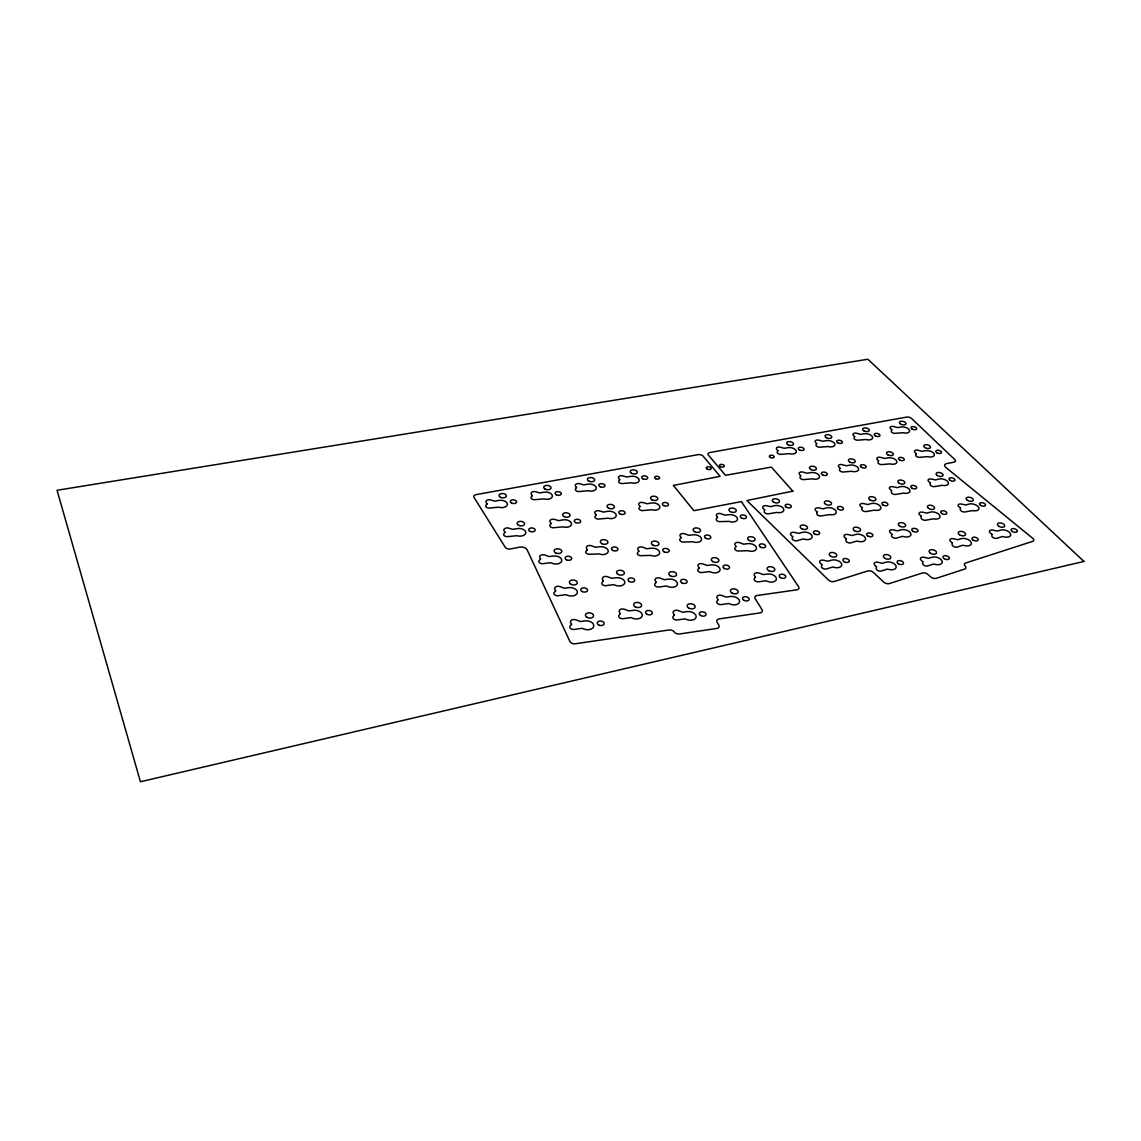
<?xml version="1.0" encoding="UTF-8"?>
<svg xmlns="http://www.w3.org/2000/svg" width="1141" height="1141" viewBox="0 0 1141 1141"><rect width="100%" height="100%" fill="white"/><g stroke="black" fill="none" stroke-linecap="round" stroke-linejoin="round"><path stroke-width="1.5" d="M673.447 485.467L693.856 510.683L741.379 501.598L798.643 586.802A4.122 2.482 12.6 0 1 796.618 589.868L757.282 595.474A4.165 2.553 11.8 0 0 755.128 598.597L762.088 609.736A4.207 2.61 11.9 0 1 759.92 612.931L719.358 618.878A4.25 2.681 11 0 0 717.047 622.13L718.844 625.197A4.264 2.696 10.9 0 1 716.519 628.491L679.679 633.954A4.293 2.753 9.8 0 1 674.402 632.128L674.217 631.872A4.293 2.753 9.6 0 0 668.911 630.003L575.406 643.766A4.35 2.853 6.5 0 1 569.944 641.556L527.128 549.819A5.634 3.437 4.7 0 0 519.754 547.138L510.526 548.949A4.079 2.482 4.3 0 1 505.235 547.309L474.028 497.433A3.894 2.282 3.5 0 1 476.296 494.581L698.135 454.646A3.68 2.025 8.9 0 1 703.041 456.058L720.114 476.325L673.461 485.41M792.852 491.143L746.856 500.528L828.58 580.156A4.093 2.425 13.3 0 0 834.214 581.496L867.645 570.999A4.079 2.382 14.1 0 1 873.25 572.311L883.876 582.195A4.108 2.396 14.6 0 0 889.538 583.536L922.199 573.053A4.093 2.339 15.3 0 1 927.804 574.365L930.714 576.961A4.093 2.339 15.5 0 0 936.347 578.287L964.573 569.117A4.065 2.282 15.9 0 0 965.257 566.164L965.058 565.95A4.065 2.268 15.9 0 1 965.7 562.969L1032.605 541.39A3.979 2.125 16.5 0 0 1032.79 538.338L945.846 467.439A5.12 2.653 14 0 1 946.659 463.603L953.919 462.176A3.694 1.897 14 0 0 954.846 459.638L911.474 418.39A3.523 1.769 12.7 0 0 906.681 417.093L709.916 452.521A3.665 2.011 9.2 0 0 708.376 455.088L725.505 475.326L771.359 467.083L792.852 491.2M991.971 534.33L991.829 535.757A3.223 1.74 15.9 0 0 993.526 537.81A3.223 1.74 15.9 0 0 996.963 538.281L1002.497 536.527L1004.308 536.94A6.318 3.409 16 0 0 1010.413 533.489A6.318 3.409 16 0 0 1000.5 530.094L997.277 531.107L993.312 530.194A3.651 1.968 15.8 0 0 989.817 530.651A3.651 1.968 15.8 0 0 990.402 533.032L991.971 534.33M960.522 508.087L960.337 509.442A3.138 1.683 14.9 0 0 961.949 511.425A3.138 1.683 14.9 0 0 965.315 511.881L972.574 510.612A6.161 3.28 15 0 0 978.664 507.331A6.161 3.28 15 0 0 969.009 504.051L965.814 505.007L961.949 504.137A3.566 1.911 14.8 0 0 958.511 504.564A3.566 1.911 14.8 0 0 959.01 506.832L960.522 508.087M952.35 543.016L952.15 544.471A3.238 1.797 15.4 0 0 953.79 546.568A3.238 1.797 15.4 0 0 957.27 547.038L962.947 545.241L964.773 545.655A6.361 3.494 15.5 0 0 971.105 542.132A6.361 3.494 15.5 0 0 961.15 538.68L957.841 539.722L953.847 538.809A3.68 2.025 15.2 0 0 950.296 539.265A3.68 2.025 15.2 0 0 950.795 541.69L952.35 543.016M922.812 561.757L922.584 563.255A3.295 1.868 15.1 0 0 924.21 565.437A3.295 1.868 15.1 0 0 927.747 565.907L933.609 564.039L935.463 564.467A6.461 3.651 15.3 0 0 942.024 560.816A6.461 3.651 15.3 0 0 931.94 557.25L928.532 558.32L924.467 557.379A3.737 2.111 15 0 0 920.816 557.878A3.737 2.111 15 0 0 921.272 560.374L922.812 561.757M930.329 482.9L930.115 484.198A3.066 1.626 14 0 0 931.627 486.095A3.066 1.626 14 0 0 934.935 486.522L942.095 485.339A6.005 3.166 14.1 0 0 948.185 482.201A6.005 3.166 14.1 0 0 938.786 479.049L935.62 479.962L931.826 479.12A3.48 1.84 13.9 0 0 928.446 479.505A3.48 1.84 13.9 0 0 928.874 481.687L930.329 482.9M921.343 516.303L921.115 517.686A3.152 1.726 14.3 0 0 922.67 519.697A3.152 1.726 14.3 0 0 926.078 520.153L933.495 518.855A6.204 3.38 14.5 0 0 939.799 515.504A6.204 3.38 14.5 0 0 930.115 512.166L926.834 513.15L922.941 512.266A3.594 1.954 14.2 0 0 919.432 512.694A3.594 1.954 14.2 0 0 919.86 515.019L921.343 516.303M891.848 534.131L891.577 535.557A3.209 1.797 14 0 0 893.118 537.639A3.209 1.797 14 0 0 896.584 538.11L902.388 536.341L904.2 536.755A6.304 3.509 14.2 0 0 910.732 533.275A6.304 3.509 14.2 0 0 900.934 529.838L897.553 530.865L893.588 529.952A3.651 2.04 13.9 0 0 889.994 530.408A3.651 2.04 13.9 0 0 890.365 532.804L891.848 534.131M876.502 566.792L876.188 568.318A3.309 1.911 14.2 0 0 877.757 570.514A3.309 1.911 14.2 0 0 881.323 570.999L887.341 569.102L889.196 569.53A6.489 3.737 14.4 0 0 895.985 565.822A6.489 3.737 14.4 0 0 885.929 562.213L882.421 563.312L878.342 562.356A3.751 2.168 14.1 0 0 874.634 562.855A3.751 2.168 14.1 0 0 874.99 565.394L876.502 566.792M891.606 490.644L891.335 491.971A3.081 1.669 13.4 0 0 892.818 493.91A3.081 1.669 13.4 0 0 896.156 494.353L903.472 493.126A6.047 3.252 13.5 0 0 909.762 489.931A6.047 3.252 13.5 0 0 900.335 486.722L897.083 487.649L893.275 486.793A3.494 1.883 13.3 0 0 889.823 487.207A3.494 1.883 13.3 0 0 890.18 489.418L891.606 490.644M862.154 507.645L861.854 509.014A3.138 1.74 13.1 0 0 863.309 510.997A3.138 1.74 13.1 0 0 866.704 511.453L874.22 510.184A6.147 3.38 13.2 0 0 880.724 506.875A6.147 3.38 13.2 0 0 871.182 503.566L867.845 504.536L863.965 503.652A3.551 1.968 13 0 0 860.428 504.08A3.551 1.968 13 0 0 860.742 506.376L862.154 507.645M846.251 538.823L845.909 540.278A3.223 1.84 13.2 0 0 847.378 542.374A3.223 1.84 13.2 0 0 850.872 542.845L856.82 541.048L858.645 541.476A6.318 3.594 13.3 0 0 865.406 537.939A6.318 3.594 13.3 0 0 855.622 534.473L852.156 535.514L848.177 534.587A3.665 2.082 13.1 0 0 844.511 535.058A3.665 2.082 13.1 0 0 844.796 537.482L846.251 538.823M821.862 564.724L821.477 566.25A3.295 1.94 13 0 0 822.946 568.446A3.295 1.94 13 0 0 826.526 568.931L832.673 567.034L834.542 567.476A6.475 3.78 13.2 0 0 841.559 563.754A6.475 3.78 13.2 0 0 831.575 560.145L827.995 561.244L823.93 560.288A3.737 2.196 12.9 0 0 820.165 560.773A3.737 2.196 12.9 0 0 820.393 563.326L821.862 564.724M817.241 512.009L816.885 513.393A3.138 1.769 12.2 0 0 818.268 515.418A3.138 1.769 12.2 0 0 821.691 515.875L829.35 514.577A6.176 3.452 12.4 0 0 836.082 511.225A6.176 3.452 12.4 0 0 826.555 507.873L823.132 508.857L819.252 507.973A3.566 2.011 12.1 0 0 815.644 508.401A3.566 2.011 12.1 0 0 815.858 510.726L817.241 512.009M792.667 536.698L792.253 538.153A3.209 1.868 11.9 0 0 793.637 540.264A3.209 1.868 11.9 0 0 797.145 540.734L803.221 538.937L805.047 539.365A6.304 3.637 12.1 0 0 812.035 535.828A6.304 3.637 12.1 0 0 802.323 532.348L798.771 533.389L794.806 532.462A3.651 2.111 11.8 0 0 791.098 532.933A3.651 2.111 11.8 0 0 791.269 535.357L792.667 536.698M764.684 509.842L764.256 511.239A3.138 1.797 11 0 0 765.568 513.25A3.138 1.797 11 0 0 768.991 513.721L776.779 512.423A6.161 3.494 11.2 0 0 783.724 509.057A6.161 3.494 11.2 0 0 774.268 505.705L770.774 506.69L766.895 505.805A3.566 2.025 10.9 0 0 763.243 506.233A3.566 2.025 10.9 0 0 763.343 508.558L764.684 509.842M916.237 453.69L915.767 454.86A2.981 1.54 13.3 0 0 916.936 456.685A2.981 1.54 13.3 0 0 920.159 457.284L927.562 456.642A5.848 3.024 13.5 0 0 934.265 454.161A5.848 3.024 13.5 0 0 925.437 450.695L922.099 451.337L918.462 450.338A3.38 1.754 13.3 0 0 914.996 450.495A3.38 1.754 13.3 0 0 915.011 452.506L916.237 453.69M878.57 460.893L878.057 462.076A2.995 1.583 12.7 0 0 879.169 463.931A2.995 1.583 12.7 0 0 882.421 464.544L889.951 463.888A5.876 3.095 12.9 0 0 896.84 461.349A5.876 3.095 12.9 0 0 888.026 457.841L884.603 458.482L880.952 457.47A3.409 1.797 12.7 0 0 877.429 457.627A3.409 1.797 12.7 0 0 877.372 459.68L878.57 460.893M891.82 429.857L891.335 430.97A2.91 1.483 12.6 0 0 892.433 432.724A2.91 1.483 12.6 0 0 895.585 433.309L902.873 432.71A5.705 2.91 12.7 0 0 909.52 430.342A5.705 2.91 12.7 0 0 900.934 427.005L897.625 427.604L894.088 426.648A3.295 1.683 12.5 0 0 890.679 426.777A3.295 1.683 12.5 0 0 890.65 428.716L891.82 429.857M840.076 468.252L839.505 469.464A3.024 1.626 12.1 0 0 840.575 471.347A3.024 1.626 12.1 0 0 843.841 471.96L851.528 471.29A5.919 3.181 12.3 0 0 858.602 468.709A5.919 3.181 12.3 0 0 849.788 465.129L846.28 465.799L842.614 464.758A3.423 1.84 12 0 0 839.034 464.929A3.423 1.84 12 0 0 838.906 467.011L840.076 468.252M854.666 436.646L854.138 437.787A2.924 1.526 12 0 0 855.18 439.57A2.924 1.526 12 0 0 858.36 440.155L865.777 439.542A5.748 2.981 12.2 0 0 872.594 437.131A5.748 2.981 12.2 0 0 864.022 433.751L860.642 434.364L857.076 433.38A3.323 1.726 11.9 0 0 853.611 433.523A3.323 1.726 11.9 0 0 853.511 435.491L854.666 436.646M800.725 475.768L800.112 477.009A3.038 1.669 11.4 0 0 801.11 478.92A3.038 1.669 11.4 0 0 804.405 479.548L812.235 478.849A5.976 3.266 11.6 0 0 819.523 476.211A5.976 3.266 11.6 0 0 810.695 472.588L807.115 473.273L803.435 472.217A3.452 1.883 11.3 0 0 799.798 472.388A3.452 1.883 11.3 0 0 799.584 474.513L800.725 475.768M816.699 443.592L816.129 444.748A2.952 1.569 11.3 0 0 817.127 446.559A2.952 1.569 11.3 0 0 820.322 447.158L827.881 446.53A5.791 3.052 11.5 0 0 834.898 444.077A5.791 3.052 11.5 0 0 826.312 440.64L822.861 441.267L819.281 440.269A3.352 1.769 11.3 0 0 815.758 440.412A3.352 1.769 11.3 0 0 815.587 442.408L816.699 443.592M777.92 450.681L777.292 451.865A2.967 1.597 10.6 0 0 778.248 453.704A2.967 1.597 10.6 0 0 781.471 454.318L789.158 453.662A5.833 3.138 10.8 0 0 796.361 451.166A5.833 3.138 10.8 0 0 787.775 447.671L784.252 448.313L780.658 447.301A3.38 1.811 10.6 0 0 777.078 447.457A3.38 1.811 10.6 0 0 776.836 449.483L777.92 450.681M640.015 506.476L639.174 507.802A3.152 1.84 7.9 0 0 639.944 509.87A3.152 1.84 7.9 0 0 643.353 510.526L651.768 509.756A6.19 3.594 8.2 0 0 659.912 506.904A6.19 3.594 8.2 0 0 651.097 503.024L647.204 503.766L643.453 502.653A3.58 2.082 7.9 0 0 639.559 502.853A3.58 2.082 7.9 0 0 639.003 505.135L640.015 506.476M596.073 514.876L595.16 516.231A3.181 1.883 6.8 0 0 595.859 518.328A3.181 1.883 6.8 0 0 599.296 519.012L607.882 518.199A6.247 3.68 7.1 0 0 616.268 515.29A6.247 3.68 7.1 0 0 607.468 511.353L603.475 512.109L599.71 510.983A3.623 2.125 6.8 0 0 595.745 511.182A3.623 2.125 6.8 0 0 595.089 513.507L596.073 514.876M619.72 479.619L618.864 480.903A3.081 1.754 7.2 0 0 619.592 482.871A3.081 1.754 7.2 0 0 622.915 483.513L631.187 482.786A6.047 3.437 7.5 0 0 639.217 480.076A6.047 3.437 7.5 0 0 630.645 476.353L626.808 477.066L623.157 475.982A3.494 1.982 7.2 0 0 619.335 476.168A3.494 1.982 7.2 0 0 618.75 478.35L619.72 479.619M755.456 577.132L754.472 578.544A3.337 2.011 11.5 0 0 755.128 580.855A3.337 2.011 11.5 0 0 758.679 581.782L765.868 580.783L767.636 581.439A6.546 3.951 11.8 0 0 776.479 578.815A6.546 3.951 11.8 0 0 767.422 574.037L763.243 574.608L759.364 573.167A3.794 2.282 11.5 0 0 755.228 573.139A3.794 2.282 11.5 0 0 754.486 575.606L755.456 577.132M551.074 523.477L550.09 524.86A3.223 1.925 5.6 0 0 550.732 526.999A3.223 1.925 5.6 0 0 554.198 527.684L562.941 526.857A6.318 3.765 5.9 0 0 571.584 523.876A6.318 3.765 5.9 0 0 562.798 519.868L558.719 520.653L554.94 519.497A3.665 2.182 5.6 0 0 550.889 519.711A3.665 2.182 5.6 0 0 550.147 522.079L551.074 523.477M576.519 487.535L575.592 488.833A3.109 1.797 6.2 0 0 576.248 490.83A3.109 1.797 6.2 0 0 579.599 491.486L588.029 490.744A6.119 3.523 6.5 0 0 596.301 487.977A6.119 3.523 6.5 0 0 587.743 484.198L583.807 484.911L580.141 483.827A3.537 2.04 6.2 0 0 576.262 484.012A3.537 2.04 6.2 0 0 575.577 486.223L576.519 487.535M718.088 599.752L717.019 601.221A3.409 2.111 10.8 0 0 717.632 603.632A3.409 2.111 10.8 0 0 721.24 604.587L728.643 603.532L730.454 604.217A6.689 4.136 11.1 0 0 739.596 601.45A6.689 4.136 11.1 0 0 730.468 596.486L726.161 597.1L722.224 595.602A3.865 2.396 10.7 0 0 717.989 595.588A3.865 2.396 10.7 0 0 717.133 598.169L718.088 599.752M736.016 546.568L735.018 547.894A3.252 1.925 10.7 0 0 735.631 550.09A3.252 1.925 10.7 0 0 739.097 550.989L747.854 550.689A6.375 3.765 10.9 0 0 756.54 548.208A6.375 3.765 10.9 0 0 747.769 543.644L743.675 544.186L739.896 542.788A3.694 2.182 10.6 0 0 735.859 542.759A3.694 2.182 10.6 0 0 735.089 545.098L736.016 546.568M505.007 532.276L503.951 533.688A3.266 1.968 4.3 0 0 504.507 535.871A3.266 1.968 4.3 0 0 508.002 536.57L516.93 535.728A6.404 3.851 4.6 0 0 525.83 532.676A6.404 3.851 4.6 0 0 517.073 528.597L512.88 529.395L509.086 528.226A3.708 2.225 4.3 0 0 504.964 528.44A3.708 2.225 4.3 0 0 504.108 530.865L505.007 532.276M532.291 495.622L531.321 496.934A3.152 1.84 5 0 0 531.906 498.988A3.152 1.84 5 0 0 535.286 499.644L543.872 498.888A6.19 3.594 5.3 0 0 552.387 496.064A6.19 3.594 5.3 0 0 543.843 492.213L539.821 492.941L536.142 491.842A3.58 2.082 5 0 0 532.177 492.028A3.58 2.082 5 0 0 531.406 494.295L532.291 495.622M674.302 614.985L673.161 616.497A3.452 2.196 9.7 0 0 673.689 618.964A3.452 2.196 9.7 0 0 677.34 619.962L684.942 618.85L686.754 619.563A6.775 4.279 10 0 0 696.181 616.696A6.775 4.279 10 0 0 687.053 611.605L682.632 612.246L678.667 610.706A3.922 2.482 9.6 0 0 674.345 610.692A3.922 2.482 9.6 0 0 673.39 613.345L674.302 614.985M699.133 567.961L698.064 569.345A3.309 2.011 9.9 0 0 698.634 571.627A3.309 2.011 9.9 0 0 702.143 572.554L709.402 571.57L711.143 572.226A6.504 3.936 10.2 0 0 720.128 569.63A6.504 3.936 10.2 0 0 711.285 564.895L707.063 565.465L703.241 564.025A3.765 2.282 9.9 0 0 699.091 563.996A3.765 2.282 9.9 0 0 698.221 566.435L699.133 567.961M717.489 517.415L716.491 518.684A3.166 1.84 9.9 0 0 717.061 520.781A3.166 1.84 9.9 0 0 720.427 521.637L729.013 521.38A6.218 3.594 10.2 0 0 737.542 519.041A6.218 3.594 10.2 0 0 729.028 514.662L725.006 515.176L721.34 513.835A3.594 2.082 9.9 0 0 717.389 513.792A3.594 2.082 9.9 0 0 716.605 516.032L717.489 517.415M487.05 503.894L485.995 505.249A3.195 1.883 3.8 0 0 486.508 507.331A3.195 1.883 3.8 0 0 489.917 508.002L498.674 507.217A6.261 3.68 4.1 0 0 507.431 504.336A6.261 3.68 4.1 0 0 498.917 500.414L494.795 501.17L491.101 500.043A3.623 2.125 3.8 0 0 487.064 500.243A3.623 2.125 3.8 0 0 486.18 502.539L487.05 503.894M656.132 582.295L654.991 583.721A3.366 2.082 8.8 0 0 655.476 586.06A3.366 2.082 8.8 0 0 659.027 587.016L666.472 585.989L668.227 586.674A6.604 4.079 9.2 0 0 677.483 583.978A6.604 4.079 9.2 0 0 668.64 579.115L664.304 579.714L660.468 578.245A3.822 2.353 8.8 0 0 656.232 578.216A3.822 2.353 8.8 0 0 655.262 580.726L656.132 582.295M620.262 613.687L619.05 615.213A3.452 2.211 8 0 0 619.477 617.68A3.452 2.211 8 0 0 623.129 618.679L630.83 617.566L632.627 618.279A6.789 4.322 8.4 0 0 642.269 615.413A6.789 4.322 8.4 0 0 633.284 610.307L628.791 610.948L624.869 609.408A3.922 2.496 8 0 0 620.504 609.394A3.922 2.496 8 0 0 619.42 612.047L620.262 613.687M681.077 537.668L680.022 538.994A3.238 1.925 9.1 0 0 680.535 541.162A3.238 1.925 9.1 0 0 683.958 542.061L692.758 541.775A6.347 3.765 9.5 0 0 701.587 539.322A6.347 3.765 9.5 0 0 693.015 534.787L688.879 535.314L685.156 533.945A3.665 2.168 9.1 0 0 681.106 533.917A3.665 2.168 9.1 0 0 680.221 536.227L681.077 537.668M638.846 551.189L637.705 552.544A3.28 1.982 8.1 0 0 638.147 554.768A3.28 1.982 8.1 0 0 641.613 555.681L650.598 555.382A6.432 3.879 8.4 0 0 659.683 552.857A6.432 3.879 8.4 0 0 651.112 548.208L646.876 548.75L643.139 547.352A3.723 2.239 8.1 0 0 639.003 547.309A3.723 2.239 8.1 0 0 638.019 549.705L638.846 551.189M571.498 624.355L570.2 625.91A3.494 2.268 6.4 0 0 570.543 628.434A3.494 2.268 6.4 0 0 574.208 629.447L582.095 628.306L583.892 629.033A6.875 4.436 6.9 0 0 593.819 626.095A6.875 4.436 6.9 0 0 584.877 620.889L580.284 621.545L576.348 619.962A3.979 2.567 6.5 0 0 571.912 619.962A3.979 2.567 6.5 0 0 570.7 622.672L571.498 624.355M603.375 580.912L602.177 582.352A3.366 2.097 7.3 0 0 602.562 584.691A3.366 2.097 7.3 0 0 606.099 585.647L613.644 584.62L615.384 585.304A6.618 4.108 7.6 0 0 624.84 582.609A6.618 4.108 7.6 0 0 616.14 577.731L611.747 578.33L607.925 576.847A3.822 2.382 7.3 0 0 603.675 576.833A3.822 2.382 7.3 0 0 602.576 579.343L603.375 580.912M555.624 590.881L554.341 592.35A3.409 2.154 5.8 0 0 554.64 594.761A3.409 2.154 5.8 0 0 558.206 595.73L565.922 594.675L567.662 595.36A6.689 4.222 6.2 0 0 577.389 592.607A6.689 4.222 6.2 0 0 568.731 587.629L564.239 588.243L560.416 586.745A3.879 2.439 5.9 0 0 556.095 586.716A3.879 2.439 5.9 0 0 554.868 589.298L555.624 590.881M587.315 549.72L586.117 551.089A3.28 1.997 6.6 0 0 586.46 553.328A3.28 1.997 6.6 0 0 589.911 554.241L598.996 553.927A6.447 3.922 7 0 0 608.267 551.403A6.447 3.922 7 0 0 599.824 546.739L595.516 547.295L591.808 545.883A3.737 2.268 6.7 0 0 587.658 545.854A3.737 2.268 6.7 0 0 586.545 548.236L587.315 549.72M540.549 559.076L539.265 560.459A3.323 2.054 5.3 0 0 539.536 562.741A3.323 2.054 5.3 0 0 543.002 563.683L550.547 562.698L552.244 563.354A6.532 4.008 5.7 0 0 561.771 560.759A6.532 4.008 5.7 0 0 553.385 556.024L548.992 556.58L545.27 555.139A3.78 2.325 5.3 0 0 541.048 555.111A3.78 2.325 5.3 0 0 539.821 557.55L540.549 559.076M1083.95 561.443L140.429 781.756L57.05 490.273L867.859 359.244L1083.95 561.443M770.275 457.427A2.439 1.326 10.5 0 0 774.154 457.07A2.439 1.326 10.5 0 0 770.86 455.202A2.439 1.326 10.5 0 0 770.275 457.427M720.484 466.712A2.467 1.369 9.5 0 0 724.335 466.17A2.467 1.369 9.5 0 0 720.884 464.387A2.467 1.369 9.5 0 0 720.484 466.712M973.031 540.035A3.223 1.769 15.6 0 0 978.165 539.964A3.223 1.769 15.6 0 0 974.015 537.14A3.223 1.769 15.6 0 0 973.031 540.035M959.51 534.758A3.78 2.068 15.3 0 0 965.543 534.673A3.78 2.068 15.3 0 0 960.708 531.364A3.78 2.068 15.3 0 0 959.51 534.758M944.049 558.619A3.28 1.84 15.4 0 0 949.283 558.548A3.28 1.84 15.4 0 0 945.133 555.624A3.28 1.84 15.4 0 0 944.049 558.619M930.357 553.171A3.851 2.154 15 0 0 936.533 553.085A3.851 2.154 15 0 0 931.684 549.662A3.851 2.154 15 0 0 930.357 553.171M898.309 563.725A3.28 1.883 14.6 0 0 903.487 563.397A3.28 1.883 14.6 0 0 899.137 560.573A3.28 1.883 14.6 0 0 898.309 563.725M884.703 558.234A3.851 2.211 14.2 0 0 890.793 557.849A3.851 2.211 14.2 0 0 885.701 554.555A3.851 2.211 14.2 0 0 884.703 558.234M843.998 561.657A3.28 1.911 13.4 0 0 849.246 561.329A3.28 1.911 13.4 0 0 844.982 558.505A3.28 1.911 13.4 0 0 843.998 561.657M830.534 556.152A3.851 2.239 13 0 0 836.695 555.767A3.851 2.239 13 0 0 831.718 552.458A3.851 2.239 13 0 0 830.534 556.152M980.518 505.363A3.123 1.654 15.2 0 0 985.482 505.306A3.123 1.654 15.2 0 0 981.46 502.653A3.123 1.654 15.2 0 0 980.518 505.363M967.397 500.357A3.665 1.94 14.9 0 0 973.23 500.3A3.665 1.94 14.9 0 0 968.538 497.176A3.665 1.94 14.9 0 0 967.397 500.357M941.753 513.493A3.138 1.697 14.6 0 0 946.788 513.436A3.138 1.697 14.6 0 0 942.808 510.726A3.138 1.697 14.6 0 0 941.753 513.493M928.603 508.401A3.694 1.997 14.3 0 0 934.55 508.344A3.694 1.997 14.3 0 0 929.886 505.178A3.694 1.997 14.3 0 0 928.603 508.401M912.786 531.193A3.195 1.769 14.4 0 0 917.935 531.135A3.195 1.769 14.4 0 0 913.927 528.326A3.195 1.769 14.4 0 0 912.786 531.193M899.693 526.087A3.751 2.082 14 0 0 905.597 525.73A3.751 2.082 14 0 0 900.62 522.607A3.751 2.082 14 0 0 899.693 526.087M867.745 535.956A3.195 1.811 13.5 0 0 872.836 535.642A3.195 1.811 13.5 0 0 868.629 532.947A3.195 1.811 13.5 0 0 867.745 535.956M854.509 530.665A3.765 2.125 13.2 0 0 860.514 530.308A3.765 2.125 13.2 0 0 855.593 527.142A3.765 2.125 13.2 0 0 854.509 530.665M814.474 533.831A3.195 1.826 12.3 0 0 819.623 533.532A3.195 1.826 12.3 0 0 815.515 530.822A3.195 1.826 12.3 0 0 814.474 533.831M801.595 528.668A3.751 2.154 12 0 0 807.5 528.026A3.751 2.154 12 0 0 802.394 525.031A3.751 2.154 12 0 0 801.595 528.668M950.054 480.332A3.038 1.597 14.2 0 0 954.931 480.29A3.038 1.597 14.2 0 0 951.052 477.737A3.038 1.597 14.2 0 0 950.054 480.332M937.289 475.497A3.58 1.868 14 0 0 943.037 475.469A3.58 1.868 14 0 0 938.501 472.46A3.58 1.868 14 0 0 937.289 475.497M911.901 488.134A3.066 1.64 13.7 0 0 916.722 487.863A3.066 1.64 13.7 0 0 912.629 485.381A3.066 1.64 13.7 0 0 911.901 488.134M899.137 483.242A3.594 1.925 13.4 0 0 904.827 482.943A3.594 1.925 13.4 0 0 900.035 480.033A3.594 1.925 13.4 0 0 899.137 483.242M882.963 504.992A3.109 1.712 13.4 0 0 887.898 504.721A3.109 1.712 13.4 0 0 883.79 502.154A3.109 1.712 13.4 0 0 882.963 504.992M870.07 499.958A3.651 1.997 13.1 0 0 875.889 499.644A3.651 1.997 13.1 0 0 871.068 496.635A3.651 1.997 13.1 0 0 870.07 499.958M838.435 509.328A3.123 1.74 12.5 0 0 843.441 509.043A3.123 1.74 12.5 0 0 839.377 506.447A3.123 1.74 12.5 0 0 838.435 509.328M825.571 504.236A3.665 2.04 12.2 0 0 831.475 503.908A3.665 2.04 12.2 0 0 826.726 500.87A3.665 2.04 12.2 0 0 825.571 504.236M786.349 507.26A3.123 1.754 11.4 0 0 791.283 506.761A3.123 1.754 11.4 0 0 787.062 504.293A3.123 1.754 11.4 0 0 786.349 507.26M773.655 502.183A3.665 2.068 11 0 0 779.46 501.598A3.665 2.068 11 0 0 774.525 498.717A3.665 2.068 11 0 0 773.655 502.183M936.875 452.806A2.967 1.526 13.6 0 0 941.51 452.578A2.967 1.526 13.6 0 0 937.517 450.253A2.967 1.526 13.6 0 0 936.875 452.806M925.066 447.657A3.48 1.783 13.4 0 0 930.528 447.4A3.48 1.783 13.4 0 0 925.85 444.676A3.48 1.783 13.4 0 0 925.066 447.657M899.55 459.966A2.981 1.569 13.1 0 0 904.257 459.737A2.981 1.569 13.1 0 0 900.292 457.37A2.981 1.569 13.1 0 0 899.55 459.966M887.741 454.746A3.494 1.826 12.8 0 0 893.289 454.475A3.494 1.826 12.8 0 0 888.654 451.708A3.494 1.826 12.8 0 0 887.741 454.746M861.398 467.297A3.009 1.597 12.5 0 0 866.19 467.054A3.009 1.597 12.5 0 0 862.254 464.644A3.009 1.597 12.5 0 0 861.398 467.297M849.617 461.991A3.523 1.883 12.2 0 0 855.251 461.706A3.523 1.883 12.2 0 0 850.644 458.882A3.523 1.883 12.2 0 0 849.617 461.991M822.59 474.884A3.024 1.64 11.8 0 0 827.325 474.414A3.024 1.64 11.8 0 0 823.174 472.089A3.024 1.64 11.8 0 0 822.59 474.884M810.837 469.507A3.551 1.925 11.5 0 0 816.414 468.965A3.551 1.925 11.5 0 0 811.565 466.241A3.551 1.925 11.5 0 0 810.837 469.507M912.115 429.059A2.895 1.469 12.9 0 0 916.679 428.845A2.895 1.469 12.9 0 0 912.814 426.606A2.895 1.469 12.9 0 0 912.115 429.059M900.634 424.095A3.394 1.726 12.6 0 0 905.997 423.867A3.394 1.726 12.6 0 0 901.476 421.229A3.394 1.726 12.6 0 0 900.634 424.095M875.29 435.819A2.91 1.498 12.3 0 0 879.925 435.605A2.91 1.498 12.3 0 0 876.074 433.338A2.91 1.498 12.3 0 0 875.29 435.819M863.808 430.785A3.423 1.769 12.1 0 0 869.271 430.542A3.423 1.769 12.1 0 0 864.778 427.875A3.423 1.769 12.1 0 0 863.808 430.785M837.665 442.737A2.938 1.54 11.7 0 0 842.386 442.523A2.938 1.54 11.7 0 0 838.564 440.198A2.938 1.54 11.7 0 0 837.665 442.737M826.398 437.73A3.452 1.811 11.4 0 0 831.789 437.245A3.452 1.811 11.4 0 0 827.054 434.678A3.452 1.811 11.4 0 0 826.398 437.73M799.399 449.896A2.952 1.583 11 0 0 804.063 449.468A2.952 1.583 11 0 0 800.041 447.229A2.952 1.583 11 0 0 799.399 449.896M787.989 444.719A3.466 1.854 10.7 0 0 793.48 444.22A3.466 1.854 10.7 0 0 788.759 441.61A3.466 1.854 10.7 0 0 787.989 444.719M1012.238 531.421A3.209 1.712 16.1 0 0 1017.287 531.364A3.209 1.712 16.1 0 0 1013.108 528.583A3.209 1.712 16.1 0 0 1012.238 531.421M998.746 526.229A3.765 2.011 15.8 0 0 1004.679 526.158A3.765 2.011 15.8 0 0 999.801 522.906A3.765 2.011 15.8 0 0 998.746 526.229M587.173 617.424A4.079 2.624 6.9 0 0 593.577 615.969A4.079 2.624 6.9 0 0 587.815 612.931A4.079 2.624 6.9 0 0 587.173 617.424M598.725 624.983A3.48 2.239 7.3 0 0 604.145 623.728A3.48 2.239 7.3 0 0 599.225 621.132A3.48 2.239 7.3 0 0 598.725 624.983M631.529 473.315A3.594 2.025 7.5 0 0 637.277 472.502A3.594 2.025 7.5 0 0 632.399 469.892A3.594 2.025 7.5 0 0 631.529 473.315M642.797 478.806A3.066 1.74 7.8 0 0 647.674 478.108A3.066 1.74 7.8 0 0 643.51 475.883A3.066 1.74 7.8 0 0 642.797 478.806M588.97 481.202A3.637 2.082 6.5 0 0 594.661 480.104A3.637 2.082 6.5 0 0 589.526 477.637A3.637 2.082 6.5 0 0 588.97 481.202M600.166 486.765A3.095 1.769 6.7 0 0 605.001 485.838A3.095 1.769 6.7 0 0 600.622 483.727A3.095 1.769 6.7 0 0 600.166 486.765M545.198 489.161A3.68 2.125 5.4 0 0 551.032 488.048A3.68 2.125 5.4 0 0 545.911 485.538A3.68 2.125 5.4 0 0 545.198 489.161M556.366 494.823A3.123 1.811 5.6 0 0 561.301 493.868A3.123 1.811 5.6 0 0 556.936 491.728A3.123 1.811 5.6 0 0 556.366 494.823M500.642 497.405A3.723 2.168 4.2 0 0 506.404 496.007A3.723 2.168 4.2 0 0 501.042 493.668A3.723 2.168 4.2 0 0 500.642 497.405M511.724 503.152A3.166 1.854 4.5 0 0 516.616 501.954A3.166 1.854 4.5 0 0 512.038 499.958A3.166 1.854 4.5 0 0 511.724 503.152M651.939 499.829A3.68 2.125 8.1 0 0 657.787 498.974A3.68 2.125 8.1 0 0 652.752 496.249A3.68 2.125 8.1 0 0 651.939 499.829M663.549 505.563A3.138 1.811 8.4 0 0 668.512 504.807A3.138 1.811 8.4 0 0 664.219 502.482A3.138 1.811 8.4 0 0 663.549 505.563M608.666 508.201A3.723 2.168 7.1 0 0 614.457 507.046A3.723 2.168 7.1 0 0 609.166 504.479A3.723 2.168 7.1 0 0 608.666 508.201M620.019 513.921A3.166 1.854 7.4 0 0 625.083 513.15A3.166 1.854 7.4 0 0 620.804 510.783A3.166 1.854 7.4 0 0 620.019 513.921M564.139 516.659A3.765 2.225 5.9 0 0 570.072 515.475A3.765 2.225 5.9 0 0 564.809 512.865A3.765 2.225 5.9 0 0 564.139 516.659M575.635 522.578A3.195 1.897 6.2 0 0 580.655 521.565A3.195 1.897 6.2 0 0 576.162 519.326A3.195 1.897 6.2 0 0 575.635 522.578M518.784 525.43A3.808 2.282 4.7 0 0 524.646 523.947A3.808 2.282 4.7 0 0 519.126 521.508A3.808 2.282 4.7 0 0 518.784 525.43M529.995 531.335A3.238 1.94 5 0 0 535.143 530.308A3.238 1.94 5 0 0 530.665 528.026A3.238 1.94 5 0 0 529.995 531.335M730.283 511.596A3.708 2.125 10.1 0 0 736.23 510.983A3.708 2.125 10.1 0 0 731.31 508.045A3.708 2.125 10.1 0 0 730.283 511.596M741.422 517.971A3.152 1.811 10.5 0 0 746.456 517.443A3.152 1.811 10.5 0 0 742.263 514.933A3.152 1.811 10.5 0 0 741.422 517.971M694.612 531.72A3.78 2.225 9.4 0 0 700.545 530.793A3.78 2.225 9.4 0 0 695.311 527.941A3.78 2.225 9.4 0 0 694.612 531.72M705.78 538.31A3.209 1.897 9.8 0 0 710.814 537.511A3.209 1.897 9.8 0 0 706.336 535.072A3.209 1.897 9.8 0 0 705.78 538.31M652.852 545.056A3.822 2.296 8.4 0 0 658.942 544.086A3.822 2.296 8.4 0 0 653.707 541.162A3.822 2.296 8.4 0 0 652.852 545.056M664.005 551.802A3.266 1.968 8.8 0 0 669.168 550.975A3.266 1.968 8.8 0 0 664.69 548.479A3.266 1.968 8.8 0 0 664.005 551.802M601.949 543.701A3.837 2.311 7 0 0 607.925 542.446A3.837 2.311 7 0 0 602.491 539.736A3.837 2.311 7 0 0 601.949 543.701M612.66 550.347A3.266 1.982 7.4 0 0 617.909 549.52A3.266 1.982 7.4 0 0 613.501 547.01A3.266 1.982 7.4 0 0 612.66 550.347M555.667 552.914A3.879 2.368 5.7 0 0 561.8 551.631A3.879 2.368 5.7 0 0 556.38 548.864A3.879 2.368 5.7 0 0 555.667 552.914M566.478 559.789A3.309 2.025 6.1 0 0 571.684 558.691A3.309 2.025 6.1 0 0 567.063 556.323A3.309 2.025 6.1 0 0 566.478 559.789M749.009 540.42A3.794 2.225 10.9 0 0 755.057 539.75A3.794 2.225 10.9 0 0 749.979 536.684A3.794 2.225 10.9 0 0 749.009 540.42M760.491 547.081A3.238 1.897 11.2 0 0 765.625 546.51A3.238 1.897 11.2 0 0 761.289 543.886A3.238 1.897 11.2 0 0 760.491 547.081M712.654 561.529A3.865 2.325 10.2 0 0 718.873 560.83A3.865 2.325 10.2 0 0 713.781 557.649A3.865 2.325 10.2 0 0 712.654 561.529M724.207 568.432A3.295 1.982 10.5 0 0 729.498 567.833A3.295 1.982 10.5 0 0 725.134 565.109A3.295 1.982 10.5 0 0 724.207 568.432M670.38 575.806A3.922 2.41 9.2 0 0 676.584 574.764A3.922 2.41 9.2 0 0 671.179 571.712A3.922 2.41 9.2 0 0 670.38 575.806M681.89 582.866A3.352 2.054 9.5 0 0 687.153 581.981A3.352 2.054 9.5 0 0 682.546 579.357A3.352 2.054 9.5 0 0 681.89 582.866M618.037 574.408A3.936 2.425 7.6 0 0 624.341 573.367A3.936 2.425 7.6 0 0 619.021 570.3A3.936 2.425 7.6 0 0 618.037 574.408M629.333 581.496A3.352 2.082 8 0 0 634.681 580.598A3.352 2.082 8 0 0 630.146 577.974A3.352 2.082 8 0 0 629.333 581.496M571.028 584.363A3.979 2.496 6.3 0 0 577.289 582.994A3.979 2.496 6.3 0 0 571.698 580.099A3.979 2.496 6.3 0 0 571.028 584.363M582.195 591.566A3.394 2.125 6.6 0 0 587.515 590.396A3.394 2.125 6.6 0 0 582.737 587.915A3.394 2.125 6.6 0 0 582.195 591.566M768.635 570.643A3.894 2.325 11.7 0 0 774.81 569.93A3.894 2.325 11.7 0 0 769.576 566.706A3.894 2.325 11.7 0 0 768.635 570.643M780.487 577.603A3.323 1.997 12.1 0 0 785.735 576.989A3.323 1.997 12.1 0 0 781.257 574.237A3.323 1.997 12.1 0 0 780.487 577.603M731.809 592.949A3.979 2.439 11 0 0 738.17 592.193A3.979 2.439 11 0 0 732.893 588.87A3.979 2.439 11 0 0 731.809 592.949M743.761 600.195A3.394 2.082 11.4 0 0 749.166 599.538A3.394 2.082 11.4 0 0 744.645 596.686A3.394 2.082 11.4 0 0 743.761 600.195M688.779 608.11A4.036 2.524 10 0 0 695.111 606.998A4.036 2.524 10 0 0 689.549 603.789A4.036 2.524 10 0 0 688.779 608.11M700.474 615.398A3.437 2.168 10.4 0 0 706.022 614.714A3.437 2.168 10.4 0 0 701.515 611.79A3.437 2.168 10.4 0 0 700.474 615.398M635.18 606.798A4.036 2.553 8.4 0 0 641.613 605.686A4.036 2.553 8.4 0 0 636.136 602.477A4.036 2.553 8.4 0 0 635.18 606.798M646.847 614.229A3.437 2.182 8.8 0 0 652.31 613.273A3.437 2.182 8.8 0 0 647.632 610.521A3.437 2.182 8.8 0 0 646.847 614.229M707.292 469.151A2.482 1.369 9.2 0 0 711.171 468.594A2.482 1.369 9.2 0 0 707.734 466.797A2.482 1.369 9.2 0 0 707.292 469.151M655.59 478.678A2.51 1.412 8.1 0 0 659.569 478.108A2.51 1.412 8.1 0 0 656.146 476.282A2.51 1.412 8.1 0 0 655.59 478.678"/></g></svg>
